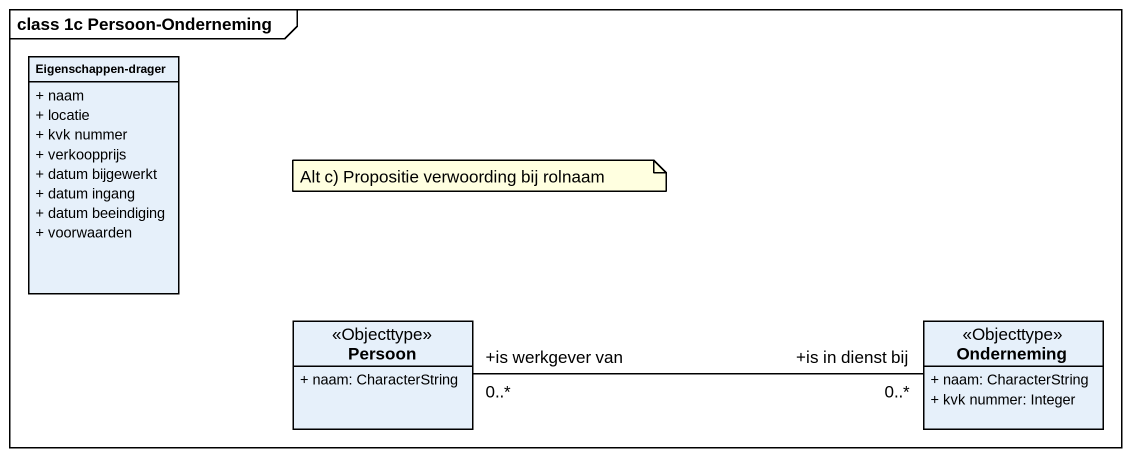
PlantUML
@startuml
mainframe class 1c Persoon-Onderneming
hide circle
hide empty members
skinparam classAttributeIconSize 0
class "Eigenschappen-drager" as Eigenschappen_drager {
  + naam
  + locatie
  + kvk nummer
  + verkoopprijs
  + datum bijgewerkt
  + datum ingang
  + datum beeindiging
  + voorwaarden
}
class Persoon <<Objecttype>> {
  + naam: CharacterString
}
class Onderneming <<Objecttype>> {
  + naam: CharacterString
  + kvk nummer: Integer
}
Persoon "+is werkgever van\n0..*" -right- "+is in dienst bij\n0..*" Onderneming
note as N1
  Alt c) Propositie verwoording bij rolnaam
end note
@enduml
